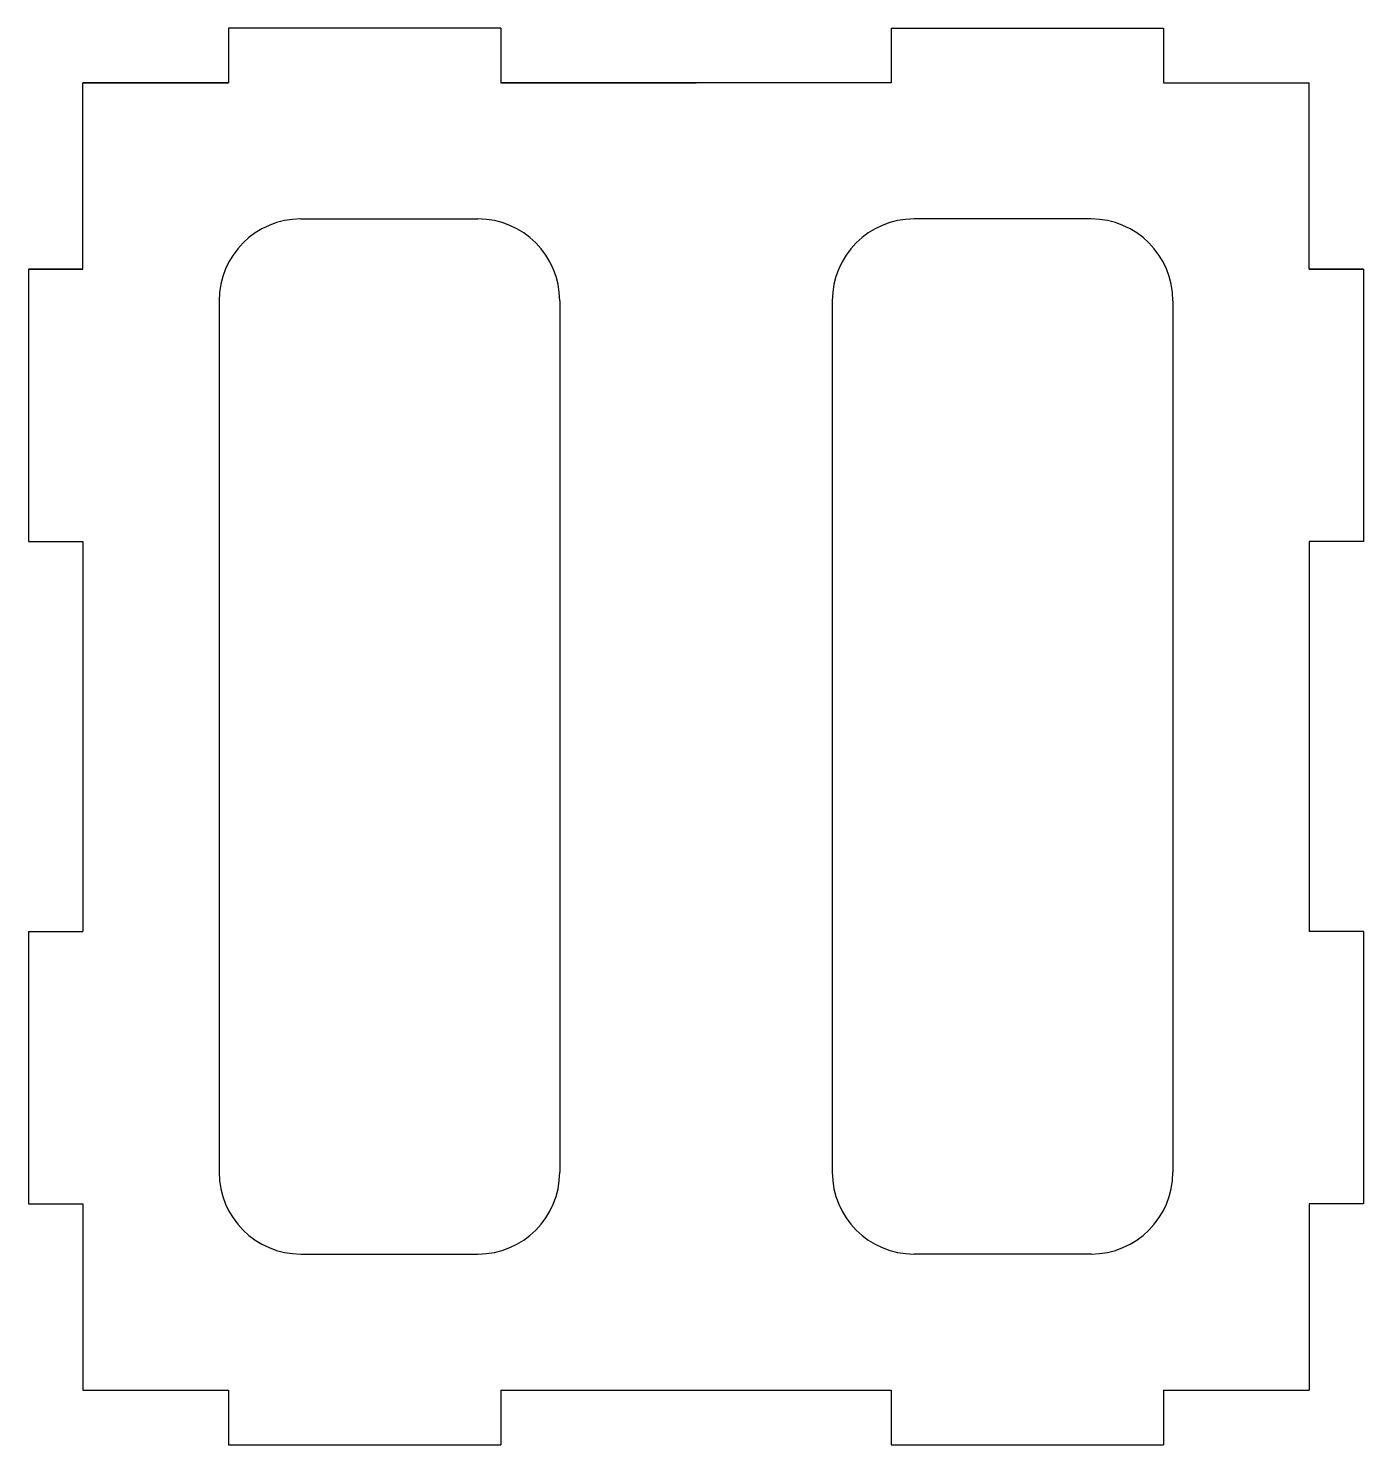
# Model space of a CAD drawing. Header units: millimetres. Extents: x 1914.7 to 1963.7, y 971.9 to 1023.9.
import ezdxf

# ---------------------------------------------------------------- set-up
doc = ezdxf.new("R2010")
doc.units = ezdxf.units.MM
doc.layers.add('1.5mm碳板', color=114, linetype='Continuous')

msp = doc.modelspace()

# ---------------------------------------------------------------- linework, layer by layer
at = {"layer": '1.5mm碳板'}
for p, q in [((1932.06, 1023.907), (1922.06, 1023.907)), ((1922.06, 1023.907), (1922.06, 1021.907)), ((1932.06, 1023.907), (1932.06, 1021.907)), ((1946.376, 1023.907), (1956.376, 1023.907)), ((1946.376, 1023.907), (1946.376, 1021.907)), ((1956.376, 1023.907), (1956.376, 1021.907)), ((1922.06, 1021.907), (1916.718, 1021.907)), ((1916.718, 1015.065), (1916.718, 1021.907)), ((1916.718, 1021.907), (1922.06, 1021.907)), ((1946.376, 1021.907), (1932.06, 1021.907)), ((1932.06, 1021.907), (1939.218, 1021.907)), ((1956.376, 1021.907), (1961.718, 1021.907)), ((1961.718, 1015.065), (1961.718, 1021.907)), ((1924.718, 1016.907), (1931.218, 1016.907)), ((1953.718, 1016.907), (1947.218, 1016.907)), ((1914.718, 1015.065), (1916.718, 1015.065)), ((1916.718, 1015.065), (1914.718, 1015.065)), ((1914.718, 1015.065), (1914.718, 1005.065)), ((1963.718, 1015.065), (1961.718, 1015.065)), ((1961.718, 1015.065), (1963.718, 1015.065)), ((1963.718, 1015.065), (1963.718, 1005.065)), ((1921.718, 1013.907), (1921.718, 981.907)), ((1934.218, 1013.907), (1934.218, 981.907)), ((1944.218, 1013.907), (1944.218, 981.907)), ((1956.718, 1013.907), (1956.718, 981.907)), ((1914.718, 1005.065), (1916.718, 1005.065)), ((1916.718, 1005.065), (1916.718, 990.749)), ((1961.718, 1005.065), (1961.718, 990.749)), ((1963.718, 1005.065), (1961.718, 1005.065)), ((1914.718, 990.749), (1916.718, 990.749)), ((1914.718, 990.749), (1914.718, 980.749)), ((1963.718, 990.749), (1961.718, 990.749)), ((1963.718, 990.749), (1963.718, 980.749)), ((1914.718, 980.749), (1916.718, 980.749)), ((1916.718, 980.749), (1916.718, 973.907)), ((1961.718, 980.749), (1961.718, 973.907)), ((1963.718, 980.749), (1961.718, 980.749)), ((1924.718, 978.907), (1931.218, 978.907)), ((1953.718, 978.907), (1947.218, 978.907)), ((1916.718, 973.907), (1922.06, 973.907)), ((1922.06, 973.907), (1922.06, 971.907)), ((1932.06, 973.907), (1946.376, 973.907)), ((1932.06, 973.907), (1932.06, 971.907)), ((1946.376, 973.907), (1946.376, 971.907)), ((1956.376, 973.907), (1961.718, 973.907)), ((1956.376, 973.907), (1956.376, 971.907)), ((1922.06, 971.907), (1932.06, 971.907)), ((1946.376, 971.907), (1956.376, 971.907))]:
    msp.add_line(p, q, dxfattribs=at)
for centre, start, end in [((1924.718, 1013.907), 90, 180), ((1931.218, 1013.907), 0, 90), ((1947.218, 1013.907), 90, 180), ((1953.718, 1013.907), 0, 90), ((1924.718, 981.907), 180, 270), ((1931.218, 981.907), 270, 0), ((1947.218, 981.907), 180, 270), ((1953.718, 981.907), 270, 0)]:
    msp.add_arc(centre, 3, start, end, dxfattribs=at)

doc.saveas('drawing.dxf')
